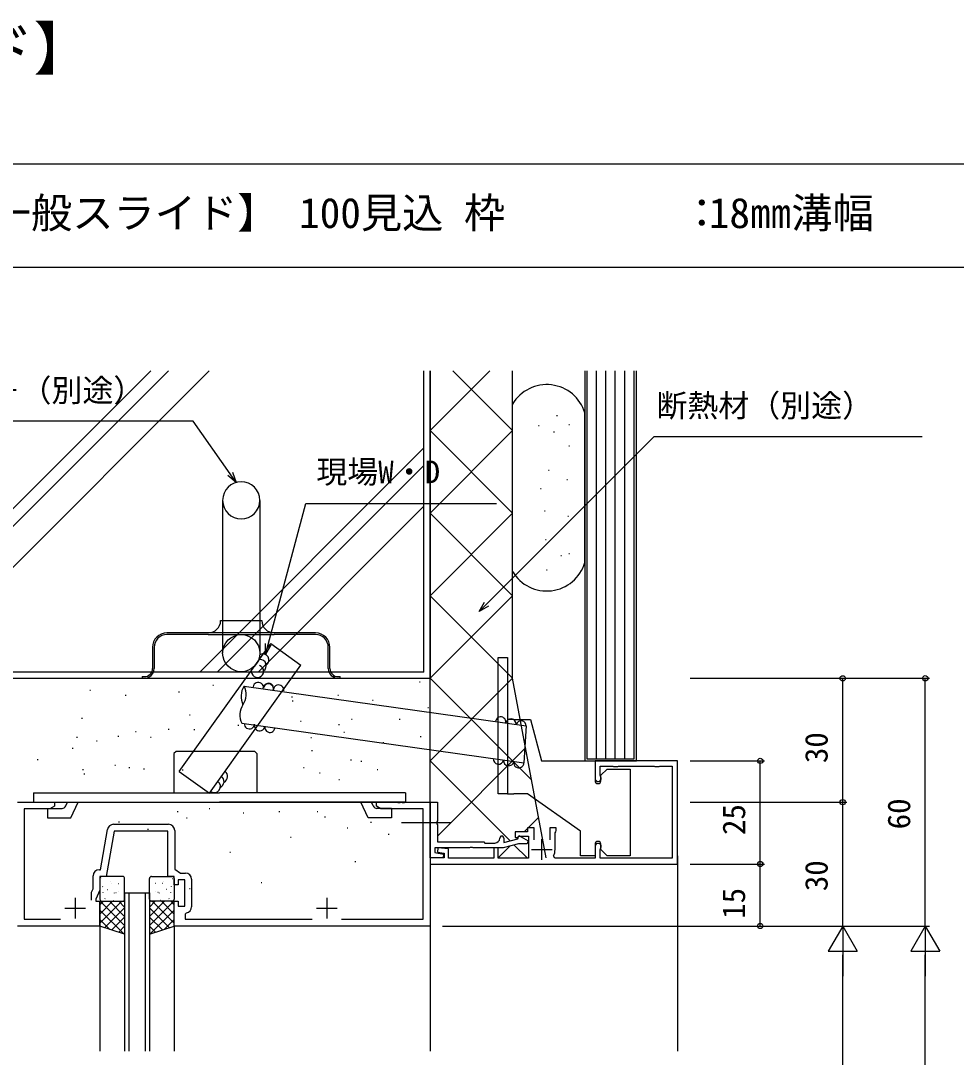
# Model space of a CAD drawing. Units: millimetres, scale not verified. Extents: x -437 to 438, y -681 to 679.
# Drawn here: x -259.6 to -32.9, y 427.5 to 678.6 of the extents above; entities that cross this region are included whole.
import ezdxf
from ezdxf.enums import TextEntityAlignment as Align

# ---------------------------------------------------------------- set-up
doc = ezdxf.new("R2010")
doc.units = ezdxf.units.MM
doc.header["$LTSCALE"] = 4
for name, color, linetype in [('0-1_USER1', 3, 'Continuous'), ('0-2_YKK_11', 7, 'Continuous'), ('0-3_YKK_12', 2, 'Continuous'), ('0-4_YKK_13', 4, 'Continuous'), ('0-5_YKK_D', 6, 'Continuous'), ('0-6_YKK_ZWAK', 7, 'Continuous'), ('0-7_YSS_K', 3, 'Continuous'), ('0-8_YSS_KE', 3, 'Continuous')]:
    doc.layers.add(name, color=color, linetype=linetype)
doc.styles.add('ＭＳ ゴシック', font='')
doc.styles.get('ＭＳ ゴシック').set_extended_font_data('MS Gothic')

msp = doc.modelspace()

# ---------------------------------------------------------------- linework, layer by layer
at = {"layer": '0-2_YKK_11'}
for p, q in [((-237.055, 483.926), (-223.755, 483.926)), ((-133.286, 475.296), (-133.286, 480.296)), ((-135.786, 477.796), (-130.786, 477.796)), ((-218.155, 470.626), (-218.155, 463.966)), ((-246.385, 466.096), (-246.385, 461.096)), ((-185.385, 466.096), (-185.385, 461.096)), ((-248.885, 463.596), (-243.885, 463.596)), ((-187.885, 463.596), (-182.885, 463.596))]:
    msp.add_line(p, q, dxfattribs=at)
for points in [[(-135.186, 480.194), (-135.186, 483.096), (-136.786, 483.096), (-136.786, 482.096), (-139.786, 482.096), (-139.786, 480.696), (-139.286, 480.696), (-139.003, 480.896), (-138.72, 481.096), (-136.486, 481.096), (-136.486, 475.696), (-143.886, 475.696), (-143.886, 478.196), (-144.886, 478.196), (-144.886, 475.696), (-155.886, 475.696), (-155.886, 477.97), (-158.464, 478.196), (-158.594, 477.207), (-156.986, 476.923), (-156.986, 475.796), (-160.386, 475.796), (-160.386, 474.296), (-100.386, 474.296), (-100.386, 499.296), (-120.386, 499.296), (-120.386, 495.046)], [(-119.1, 495.57), (-119.186, 495.78), (-119.186, 497.996), (-116.078, 497.996), (-115.919, 497.949), (-114.853, 497.949), (-114.693, 497.996), (-106.078, 497.996), (-105.919, 497.949), (-104.853, 497.949), (-104.693, 497.996), (-101.686, 497.996), (-101.686, 493.488), (-101.732, 493.329), (-101.732, 492.263), (-101.686, 492.103), (-101.686, 481.488), (-101.732, 481.329), (-101.732, 480.263), (-101.686, 480.103), (-101.686, 475.696), (-104.886, 475.696), (-105.001, 475.719), (-105.77, 475.719), (-105.886, 475.696), (-114.886, 475.696), (-115.001, 475.719), (-115.77, 475.719), (-115.886, 475.696), (-119.186, 475.696), (-119.186, 477.811), (-119.1, 478.021)], [(-181.849, 460.926), (-162.015, 460.926), (-162.015, 487.666), (-172.294, 487.666), (-173.385, 488.296), (-173.385, 489.296), (-168.344, 489.296), (-168.16, 489.176), (-167.61, 489.176), (-167.427, 489.296), (-167.344, 489.296), (-167.16, 489.176), (-166.61, 489.176), (-166.427, 489.296), (-160.385, 489.296), (-160.385, 459.296), (-222.385, 459.296), (-222.385, 465.296), (-221.385, 465.296), (-221.385, 464.096), (-219.785, 464.096), (-219.785, 470.496), (-221.385, 470.496), (-221.385, 469.296), (-222.385, 469.296), (-222.385, 471.296), (-223.885, 471.296), (-223.885, 482.296), (-236.946, 482.296), (-238.885, 471.296), (-240.385, 471.296), (-240.385, 467.94), (-241.385, 465.796), (-241.385, 465.296), (-240.385, 465.296), (-240.385, 459.296), (-260.385, 459.296)], [(-260.385, 489.296), (-251.385, 489.296), (-251.385, 488.296)], [(-251.385, 488.296), (-252.477, 487.666), (-258.755, 487.666), (-258.755, 460.926), (-249.921, 460.926)], [(-160.385, 475.796), (-160.385, 489.296), (-158.585, 489.296), (-158.585, 484.754), (-158.705, 484.571), (-158.705, 484.021), (-158.585, 483.837), (-158.585, 479.696), (-147.385, 479.696), (-147.085, 479.396), (-144.685, 479.396)], [(-240.515, 472.926), (-240.253, 472.926), (-238.532, 482.686)], [(-222.255, 482.426), (-222.255, 473.096), (-220.87, 472.126), (-219.655, 472.126)], [(-130.086, 477.796), (-130.086, 481.876), (-129.936, 482.136), (-129.786, 482.396), (-129.786, 483.096), (-131.386, 483.096), (-131.386, 480.194)], [(-142.485, 480.596), (-142.485, 479.491), (-139.108, 480.396), (-138.879, 481.251), (-136.618, 479.946), (-136.819, 479.196), (-138.95, 479.196), (-142.683, 478.196), (-149.927, 478.196), (-150.11, 478.316), (-150.66, 478.316), (-150.844, 478.196), (-159.185, 478.196), (-159.185, 477.068), (-157.149, 476.709), (-157.229, 475.796), (-160.385, 475.796)], [(-120.386, 478.546), (-120.386, 475.696), (-130.112, 475.696), (-130.465, 476.284)], [(-242.385, 465.596), (-242.385, 467.508), (-242.015, 468.301), (-242.015, 471.426)], [(-219.43, 462.483), (-219.685, 462.186), (-219.685, 460.926), (-188.921, 460.926)]]:
    msp.add_lwpolyline(points, dxfattribs=at)
for centre, radius, start, end in [((-119.636, 495.046), 0.75, 180.00002, 44.41533), ((-237.055, 482.426), 1.5, 90.00001, 169.99999), ((-223.755, 482.426), 1.5, 0.00001, 89.99999), ((-144.685, 480.596), 1.2, 270.00001, 359.99999), ((-142.985, 480.596), 0.5, 359.99999, 180.00001), ((-133.286, 477.796), 3.2, 331.82138, 0.00001), ((-119.636, 478.546), 0.75, 315.58467, 179.99998), ((-240.515, 471.426), 1.5, 90.00001, 179.99999), ((-219.655, 470.626), 1.5, 0.00001, 89.99999), ((-219.655, 463.966), 1.5, 278.62693, 360)]:
    msp.add_arc(centre, radius, start, end, dxfattribs=at)
at = {"layer": '0-3_YKK_12'}
for p, q in [((-260.385, 489.296), (-160.385, 489.296)), ((-160.385, 489.296), (-160.385, 429.001)), ((-155.412, 484.296), (-167.332, 484.296)), ((-234.385, 467.296), (-228.385, 467.296)), ((-234.385, 467.296), (-234.385, 429.001)), ((-233.385, 467.296), (-233.385, 429.001)), ((-229.385, 467.296), (-229.385, 429.001)), ((-228.385, 467.296), (-228.385, 429.001)), ((-240.385, 459.296), (-240.385, 429.001)), ((-222.385, 459.296), (-222.385, 429.001))]:
    msp.add_line(p, q, dxfattribs=at)
at = {"layer": '0-4_YKK_13'}
for p, q in [((-210.635, 562.394), (-210.635, 525.394)), ((-201.635, 562.394), (-201.635, 525.394)), ((-211.135, 533.294), (-201.135, 533.294)), ((-214.135, 530.294), (-224.135, 530.294)), ((-214.135, 529.894), (-224.135, 529.894)), ((-198.135, 530.294), (-214.135, 530.294)), ((-214.135, 529.894), (-198.135, 529.894)), ((-188.135, 530.294), (-198.135, 530.294)), ((-188.135, 529.894), (-198.135, 529.894)), ((-227.635, 526.794), (-227.635, 521.694)), ((-227.235, 526.794), (-227.235, 521.694)), ((-185.035, 521.694), (-185.035, 526.794)), ((-184.635, 521.694), (-184.635, 526.794)), ((-143.886, 491.296), (-143.886, 524.296)), ((-143.886, 524.296), (-141.586, 524.296)), ((-141.586, 524.296), (-141.586, 491.296)), ((-230.135, 519.694), (-230.135, 519.294)), ((-230.135, 519.694), (-229.635, 519.694)), ((-230.135, 519.294), (-229.635, 519.294)), ((-229.635, 519.294), (-182.635, 519.294)), ((-182.635, 519.694), (-182.135, 519.694)), ((-182.635, 519.294), (-182.135, 519.294)), ((-182.135, 519.294), (-182.135, 519.694)), ((-140.086, 509.296), (-141.586, 509.296)), ((-140.086, 509.296), (-136.065, 509.296)), ((-136.065, 509.296), (-133.386, 499.296)), ((-221.933, 501.595), (-222.433, 501.095)), ((-222.433, 501.095), (-222.433, 491.595)), ((-202.837, 501.595), (-221.933, 501.595)), ((-202.837, 501.595), (-202.338, 501.095)), ((-202.338, 501.095), (-202.337, 491.595)), ((-133.386, 499.296), (-120.386, 499.296)), ((-120.386, 499.296), (-120.386, 494.496)), ((-118.986, 495.796), (-117.486, 497.296)), ((-117.486, 497.296), (-111.886, 497.296)), ((-111.886, 497.296), (-111.886, 476.296)), ((-118.986, 494.496), (-118.986, 495.796)), ((-256.444, 491.594), (-211.396, 491.594)), ((-256.444, 491.594), (-256.444, 489.295)), ((-166.349, 491.594), (-211.396, 491.594)), ((-166.349, 491.594), (-166.349, 489.295)), ((-141.586, 491.296), (-143.886, 491.296)), ((-141.586, 491.296), (-140.086, 491.296)), ((-136.739, 491.296), (-140.086, 491.296)), ((-256.444, 489.295), (-211.396, 489.295)), ((-253.058, 487.796), (-249.542, 487.796)), ((-253.058, 487.795), (-253.057, 485.496)), ((-248.635, 488.374), (-248.205, 489.296)), ((-247.44, 485.496), (-245.668, 489.295)), ((-166.349, 489.295), (-211.396, 489.295)), ((-175.353, 485.496), (-177.125, 489.295)), ((-174.157, 488.373), (-174.587, 489.295)), ((-169.735, 487.796), (-173.25, 487.796)), ((-169.735, 487.795), (-169.735, 485.496)), ((-253.058, 485.496), (-247.44, 485.496)), ((-169.735, 485.496), (-175.353, 485.496)), ((-120.386, 479.096), (-120.386, 476.296)), ((-118.986, 477.796), (-118.986, 479.096)), ((-117.486, 476.296), (-118.986, 477.796)), ((-120.386, 476.296), (-123.886, 476.296)), ((-111.886, 476.296), (-117.486, 476.296)), ((-240.385, 470.796), (-240.385, 465.796)), ((-239.941, 470.732), (-239.897, 470.756)), ((-234.885, 471.296), (-239.885, 471.296)), ((-237.916, 469.998), (-237.873, 470.022)), ((-237.603, 469.578), (-237.596, 469.585)), ((-235.84, 469.565), (-235.796, 469.589)), ((-234.385, 465.796), (-234.385, 470.796)), ((-228.385, 465.796), (-228.385, 470.796)), ((-227.885, 471.296), (-222.885, 471.296)), ((-226.931, 469.565), (-226.975, 469.589)), ((-225.168, 469.578), (-225.175, 469.585)), ((-224.854, 469.998), (-224.898, 470.022)), ((-222.83, 470.732), (-222.873, 470.756)), ((-222.385, 470.796), (-222.385, 465.796)), ((-239.749, 468.787), (-239.703, 468.876)), ((-239.578, 467.373), (-239.571, 467.38)), ((-238.508, 468.108), (-238.464, 468.132)), ((-236.86, 467.263), (-236.813, 467.351)), ((-236.483, 467.374), (-236.439, 467.398)), ((-235.817, 467.558), (-235.81, 467.565)), ((-226.954, 467.558), (-226.961, 467.565)), ((-226.288, 467.374), (-226.332, 467.398)), ((-225.911, 467.263), (-225.958, 467.351)), ((-224.263, 468.108), (-224.307, 468.132)), ((-223.193, 467.373), (-223.2, 467.38)), ((-223.022, 468.787), (-223.068, 468.876)), ((-240.385, 464.451), (-239.541, 465.296)), ((-240.385, 462.206), (-237.296, 465.296)), ((-240.385, 459.961), (-235.051, 465.296)), ((-234.385, 459.394), (-240.287, 465.296)), ((-239.885, 465.296), (-234.885, 465.296)), ((-239.151, 465.916), (-239.107, 465.94)), ((-234.385, 461.639), (-238.042, 465.296)), ((-237.758, 465.39), (-237.752, 465.398)), ((-237.074, 465.484), (-237.03, 465.508)), ((-234.385, 463.884), (-235.797, 465.296)), ((-234.406, 466.941), (-234.385, 466.953)), ((-228.364, 466.941), (-228.385, 466.953)), ((-228.385, 463.884), (-226.974, 465.296)), ((-228.385, 461.639), (-224.729, 465.296)), ((-228.385, 459.394), (-222.484, 465.296)), ((-222.885, 465.296), (-227.885, 465.296)), ((-222.385, 459.961), (-227.72, 465.296)), ((-225.697, 465.484), (-225.74, 465.508)), ((-222.385, 462.206), (-225.475, 465.296)), ((-225.013, 465.39), (-225.019, 465.398)), ((-223.62, 465.916), (-223.664, 465.94)), ((-222.385, 464.451), (-223.23, 465.296)), ((-234.606, 457.369), (-240.385, 463.149)), ((-239.201, 458.901), (-234.385, 463.716)), ((-223.57, 458.901), (-228.385, 463.716)), ((-228.165, 457.369), (-222.385, 463.149)), ((-237.973, 458.492), (-240.385, 460.904)), ((-237.517, 458.339), (-234.385, 461.471)), ((-225.254, 458.339), (-228.385, 461.471)), ((-224.798, 458.492), (-222.385, 460.904)), ((-235.833, 457.778), (-234.385, 459.226)), ((-226.938, 457.778), (-228.385, 459.226))]:
    msp.add_line(p, q, dxfattribs=at)
msp.add_lwpolyline([(-123.886, 476.296), (-123.886, 482.296), (-136.739, 491.296)], dxfattribs=at)
for points in [[(-234.385, 457.296), (-240.385, 459.296), (-240.385, 465.296), (-234.385, 465.296)], [(-228.385, 457.296), (-222.385, 459.296), (-222.385, 465.296), (-228.385, 465.296)]]:
    msp.add_lwpolyline(points, close=True, dxfattribs=at)
msp.add_circle((-206.135, 525.394), 4.5, dxfattribs=at)
for centre, radius, start, end in [((-206.135, 562.394), 4.5, 0, 180), ((-206.135, 562.394), 4.5, 180, 0), ((-214.135, 533.294), 3, 270, 0), ((-198.135, 533.294), 3, 180, 270), ((-224.135, 526.794), 3.5, 90, 180), ((-224.135, 526.794), 3.1, 90, 180), ((-188.135, 526.794), 3.5, 0, 90), ((-188.135, 526.794), 3.1, 0, 90), ((-229.635, 521.694), 2.4, 270, 0), ((-229.635, 521.694), 2, 270, 0), ((-182.635, 521.694), 2.4, 180, 270), ((-182.635, 521.694), 2, 180, 270), ((-119.686, 494.496), 0.7, 180, 0), ((-249.542, 488.796), 1, 269.98601, 335.03634), ((-173.251, 488.796), 1, 204.98003, 270.00787), ((-119.686, 479.096), 0.7, 0, 180), ((-239.885, 470.796), 0.5, 90, 180), ((-234.885, 470.796), 0.5, 0, 90), ((-227.885, 470.796), 0.5, 90, 180), ((-222.885, 470.796), 0.5, 0, 90), ((-239.885, 465.796), 0.5, 180, 270), ((-234.885, 465.796), 0.5, 270, 0), ((-227.885, 465.796), 0.5, 180, 270), ((-222.885, 465.796), 0.5, 270, 0)]:
    msp.add_arc(centre, radius, start, end, dxfattribs=at)
at = {"layer": '0-5_YKK_D'}
for p, q in [((-97.386, 519.298), (-39.383, 519.299)), ((-97.386, 519.294), (-59.382, 519.294)), ((-60.382, 489.296), (-60.382, 519.294)), ((-40.382, 459.299), (-40.383, 519.299)), ((-97.386, 499.296), (-79.365, 499.296)), ((-80.365, 474.296), (-80.365, 499.296)), ((-97.386, 489.296), (-59.382, 489.296)), ((-97.386, 489.296), (-59.382, 489.296)), ((-60.382, 459.297), (-60.382, 489.296)), ((-97.386, 474.296), (-79.386, 474.296)), ((-97.386, 474.296), (-79.365, 474.296)), ((-80.386, 459.297), (-80.386, 474.296)), ((-157.385, 459.297), (-39.382, 459.299)), ((-157.385, 459.297), (-39.382, 459.297)), ((-157.385, 459.297), (-59.382, 459.297)), ((-157.385, 459.297), (-79.386, 459.297)), ((-157.385, 459.297), (-59.382, 459.297)), ((-60.382, 459.297), (-63.882, 453.235)), ((-60.382, 459.297), (-56.882, 453.235)), ((-60.382, 459.297), (-60.382, 447.172)), ((-40.382, 459.297), (-43.882, 453.235)), ((-40.382, 459.297), (-36.882, 453.235)), ((-40.382, 459.297), (-40.382, 447.172)), ((-63.882, 453.235), (-56.882, 453.235)), ((-60.382, 395.292), (-60.382, 452.297)), ((-43.882, 453.235), (-36.882, 453.235)), ((-40.382, -33.704), (-40.382, 452.297))]:
    msp.add_line(p, q, dxfattribs=at)
for points in [[(-207.381, 566.718), (-208.844, 568.807), (-217.791, 581.586), (-290.444, 581.586)], [(-148.486, 535.476), (-146.683, 537.279), (-106.108, 577.854), (-41.148, 577.854)], [(-208.284, 569.199), (-207.381, 566.718), (-209.403, 568.415)], [(-200.263, 525.055), (-199.603, 527.518), (-190.452, 561.67), (-144.259, 561.67)], [(-146.2, 536.795), (-148.486, 535.476), (-147.166, 537.762)], [(-198.943, 527.341), (-200.263, 525.055), (-200.263, 527.695)]]:
    msp.add_lwpolyline(points, dxfattribs=at)
for centre in [(-60.382, 519.294), (-40.383, 519.299), (-80.365, 499.296), (-60.382, 489.296), (-60.382, 489.296), (-80.386, 474.296), (-80.365, 474.296), (-80.386, 459.297)]:
    msp.add_circle(centre, 0.637, dxfattribs=at)
at = {"layer": '0-6_YKK_ZWAK'}
for p, q in [((438.3, 643.8), (-436.7, 643.8)), ((438.3, 618.8), (-436.7, 618.8))]:
    msp.add_line(p, q, dxfattribs=at)
at = {"layer": '0-7_YSS_K'}
for p, q in [((-228.04, 593.8), (-308.886, 512.954)), ((-223.797, 593.8), (-308.886, 508.711)), ((-213.898, 593.8), (-308.886, 498.812)), ((-161.886, 520.797), (-161.886, 593.8)), ((-160.386, 579.297), (-145.883, 593.8)), ((-140.386, 579.297), (-154.889, 593.8)), ((-120.086, 499.796), (-120.086, 593.8)), ((-117.786, 499.796), (-117.786, 593.8)), ((-115.486, 499.796), (-115.486, 593.8)), ((-113.186, 499.796), (-113.186, 593.8)), ((-129.711, 582.961), (-129.511, 582.961)), ((-134.14, 580.501), (-133.94, 580.501)), ((-126.758, 580.747), (-126.558, 580.747)), ((-140.386, 559.297), (-160.386, 579.297)), ((-160.386, 559.297), (-140.386, 579.297)), ((-130.449, 579.024), (-130.249, 579.024)), ((-161.886, 575.101), (-216.19, 520.797)), ((-126.758, 575.58), (-126.558, 575.58)), ((-161.886, 570.859), (-211.947, 520.797)), ((-131.679, 569.674), (-131.479, 569.674)), ((-127.25, 567.459), (-127.05, 567.459)), ((-133.648, 565.245), (-133.448, 565.245)), ((-161.886, 560.959), (-202.048, 520.797)), ((-140.386, 539.297), (-160.386, 559.297)), ((-160.386, 539.297), (-140.386, 559.297)), ((-132.664, 559.832), (-132.464, 559.832)), ((-127.004, 558.601), (-126.804, 558.601)), ((-132.418, 552.942), (-132.218, 552.942)), ((-128.727, 549.005), (-128.527, 549.005)), ((-126.758, 549.497), (-126.558, 549.497)), ((-132.172, 545.56), (-131.972, 545.56)), ((-160.386, 519.297), (-140.386, 539.297)), ((-140.386, 519.297), (-160.386, 539.297)), ((-198.993, 527.71), (-191.672, 522.476)), ((-213.822, 491.493), (-191.672, 522.476)), ((-161.886, 520.797), (-269.057, 520.797)), ((-213.054, 517.659), (-212.854, 517.659)), ((-205.437, 517.381), (-137.075, 507.781)), ((-162.945, 518.464), (-162.745, 518.464)), ((-160.385, 489.006), (-160.386, 519.297)), ((-135.774, 494.685), (-160.386, 519.297)), ((-160.385, 499.297), (-140.386, 519.297)), ((-242.838, 516.452), (-242.638, 516.452)), ((-234.227, 515.206), (-234.027, 515.206)), ((-221.305, 516.05), (-221.105, 516.05)), ((-193.936, 514.842), (-193.736, 514.842)), ((-182.752, 515.245), (-182.552, 515.245)), ((-193.758, 513.802), (-193.558, 513.802)), ((-174.342, 514.036), (-174.142, 514.036)), ((-160.933, 512.226), (-160.733, 512.226)), ((-218.689, 510.415), (-218.489, 510.415)), ((-244.828, 509.667), (-244.628, 509.667)), ((-206.944, 507.956), (-206.744, 507.956)), ((-205.985, 508.397), (-137.622, 498.797)), ((-191.791, 508.934), (-191.591, 508.934)), ((-182.529, 508.1), (-182.329, 508.1)), ((-179.447, 509.409), (-179.247, 509.409)), ((-167.839, 509.423), (-167.639, 509.423)), ((-137.078, 507.781), (-137.625, 498.798)), ((-246.05, 505.023), (-245.85, 505.023)), ((-236.029, 505.268), (-235.829, 505.268)), ((-231.77, 506.39), (-231.57, 506.39)), ((-228.145, 505.059), (-227.945, 505.059)), ((-223.808, 506.979), (-223.608, 506.979)), ((-217.618, 506.931), (-217.418, 506.931)), ((-189.308, 504.981), (-189.108, 504.981)), ((-181.281, 506.246), (-181.081, 506.246)), ((-162.744, 505.183), (-162.544, 505.183)), ((-247.064, 502.365), (-246.864, 502.365)), ((-241.228, 504.176), (-241.028, 504.176)), ((-171.8, 503.774), (-171.6, 503.774)), ((-158.585, 481.097), (-137.229, 502.453)), ((-255.582, 499.646), (-255.382, 499.646)), ((-189.079, 501.784), (-188.879, 501.784)), ((-244.583, 497.202), (-244.383, 497.202)), ((-236.8, 498.275), (-236.6, 498.275)), ((-233.34, 497.691), (-233.14, 497.691)), ((-229.783, 497.34), (-229.583, 497.34)), ((-191.058, 497.691), (-190.858, 497.691)), ((-179.648, 499.548), (-179.448, 499.548)), ((-177.149, 499.211), (-176.949, 499.211)), ((-173.216, 497.202), (-173.016, 497.202)), ((-140.982, 479.893), (-160.385, 499.297)), ((-244.247, 496.127), (-244.047, 496.127)), ((-221.144, 496.727), (-213.822, 491.493)), ((-220.425, 497.106), (-220.225, 497.106)), ((-187.208, 496.404), (-187.008, 496.404)), ((-182.503, 494.758), (-182.303, 494.758)), ((-213.932, 487.752), (-213.732, 487.752)), ((-221.652, 487.042), (-221.452, 487.042)), ((-219.409, 485.471), (-219.209, 485.471)), ((-205.68, 486.687), (-205.48, 486.687)), ((-196.984, 487.042), (-196.784, 487.042)), ((-187.756, 487.042), (-187.556, 487.042)), ((-185.925, 485.715), (-185.725, 485.715)), ((-136.618, 483.065), (-134.073, 485.61)), ((-235.849, 484.558), (-235.649, 484.558)), ((-228.839, 482.783), (-228.639, 482.783)), ((-180.48, 483.049), (-180.28, 483.049)), ((-174.801, 484.469), (-174.601, 484.469)), ((-137.587, 482.096), (-136.755, 482.928)), ((-194.235, 480.827), (-194.035, 480.827)), ((-170.527, 481.56), (-170.327, 481.56)), ((-139.353, 480.33), (-139.043, 480.64)), ((-138.601, 481.082), (-138.587, 481.096)), ((-208.899, 477.161), (-208.699, 477.161)), ((-143.842, 475.84), (-141.05, 478.633)), ((-136.784, 475.696), (-140.003, 478.914)), ((-178.593, 474.961), (-178.393, 474.961)), ((-100.386, 476.296), (-100.386, 429.005)), ((-201.323, 469.829), (-201.123, 469.829)), ((-218.676, 468.362), (-218.476, 468.362))]:
    msp.add_line(p, q, dxfattribs=at)
for points in [[(-122.886, 593.8), (-122.886, 499.296), (-110.386, 499.296), (-110.386, 593.8)], [(-122.386, 593.8), (-122.386, 499.796), (-110.886, 499.796), (-110.886, 593.8)], [(-221.144, 496.727), (-208.564, 514.323), (-198.993, 527.71)]]:
    msp.add_lwpolyline(points, dxfattribs=at)
for centre, radius, start, end in [((-200.91, 523.702), 1.5, 304.43628, 118.90478), ((-202.205, 520.996), 1.5, 150.1514, 70.27066), ((-201.558, 522.349), 1.5, 304.43628, 92.97159), ((-201.684, 514.898), 4.5, 146.51458, 206.51462), ((-209.464, 515.372), 4.5, 326.51458, 26.51462), ((-202.018, 517.063), 1.25, 351.51975, 171.51994), ((-199.545, 516.695), 1.25, 351.51975, 171.51994), ((-199.524, 516.837), 1.25, 355.00534, 175.00552), ((-197.056, 516.433), 1.25, 351.51401, 171.51419), ((-201.958, 510.406), 4.5, 146.51462, 206.51458), ((-143.25, 508.702), 1.25, 351.51446, 171.51464), ((-204.138, 508.285), 1.25, 176.51405, 356.51423), ((-201.676, 507.807), 1.25, 171.51405, 351.51423), ((-199.204, 507.439), 1.25, 171.51405, 351.51423), ((-140.793, 508.226), 1.25, 355.52051, 168.49241), ((-138.332, 507.748), 1.25, 356.50871, 162.45984), ((-143.807, 499.72), 1.25, 174.45472, 349.5582), ((-141.334, 499.351), 1.25, 173.47024, 350.54268), ((-138.873, 498.874), 1.25, 176.51441, 356.5146), ((-211.801, 494.32), 1.5, 294.43686, 54.43687), ((-210.928, 495.54), 1.5, 294.43686, 54.43687), ((-212.673, 493.1), 1.5, 234.43689, 54.43687)]:
    msp.add_arc(centre, radius, start, end, dxfattribs=at)
at = {"layer": '0-8_YSS_KE'}
for p, q in [((-160.386, 519.297), (-160.386, 593.8)), ((-160.386, 593.8), (-160.386, 519.297)), ((-140.386, 519.297), (-140.386, 593.8)), ((-140.386, 545.175), (-140.386, 585.711)), ((-122.886, 547.321), (-122.886, 583.566)), ((-267.886, 519.297), (-160.386, 519.297)), ((-132.242, 475.84), (-140.386, 519.297))]:
    msp.add_line(p, q, dxfattribs=at)
for centre, start, end in [((-132.103, 580.826), 16.55236, 149.46958), ((-132.103, 550.06), 210.53042, 343.44764)]:
    msp.add_arc(centre, 9.616, start, end, dxfattribs=at)

# ---------------------------------------------------------------- texts
at = {"layer": '0-1_USER1', "style": 'ＭＳ ゴシック'}
for s, height, p in [('Fef 自動ドア【一般スライド】', 10.26, (-438.288, 663.658)), ('自動ドア【一般スライド】 100見込 枠', 7.331, (-317.086, 626.158)), ('：', 7.331, (-99.529, 626.158)), ('18㎜溝幅', 7.331, (-92.824, 626.158))]:
    msp.add_text(s, height=height, dxfattribs=at).set_placement(p, align=Align.BOTTOM_LEFT)
at = {"layer": '0-5_YKK_D', "style": 'ＭＳ ゴシック'}
for s, p in [('アンカ－（別途）', (-289.618, 584.65)), ('断熱材（別途）', (-105.529, 580.961)), ('現場W・D', (-187.933, 564.905))]:
    msp.add_text(s, height=5.499, dxfattribs=at).set_placement(p, align=Align.BOTTOM_LEFT)
for s, rotation, p in [('30', 90, (-62.382, 498.755)), ('60', 90.001, (-42.382, 482.717)), ('25', 90, (-82.365, 481.341)), ('30', 90, (-62.382, 467.736)), ('15', 90, (-82.386, 461.043))]:
    msp.add_text(s, height=5.499, rotation=rotation, dxfattribs=at).set_placement(p, align=Align.BOTTOM_LEFT)

doc.saveas('drawing.dxf')
